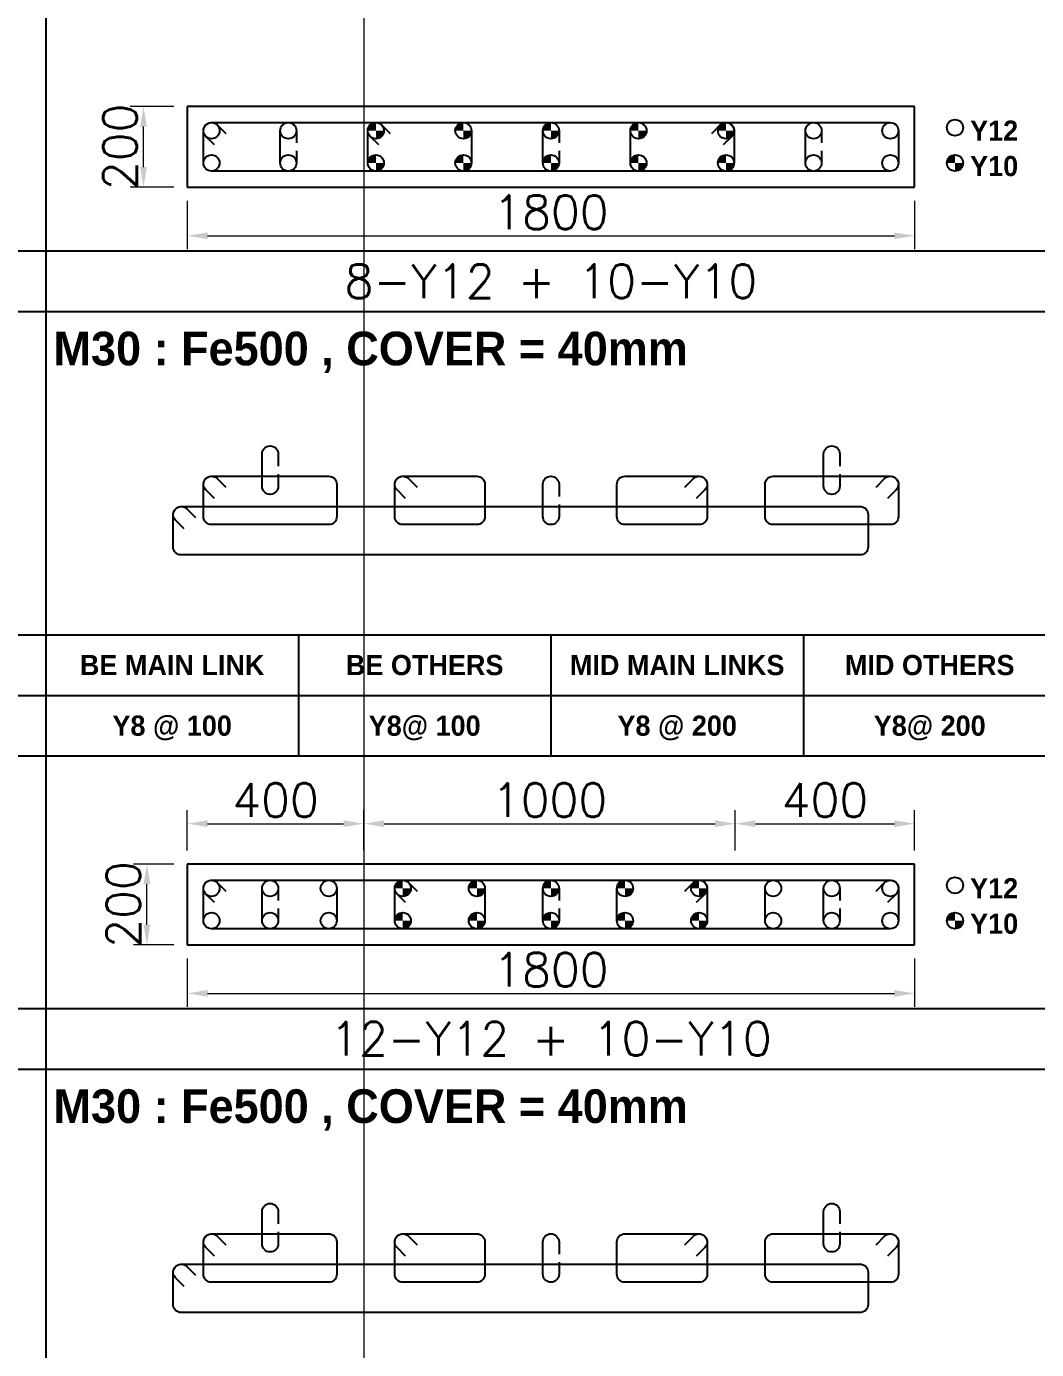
# Model space of a CAD drawing. Header units: millimetres. Extents: x -28707963 to -28231469, y 696001 to 896471.
# Drawn here: x -28298180 to -28290680, y 855714 to 865537 of the extents above; entities that cross this region are included whole.
import ezdxf
from ezdxf.enums import TextEntityAlignment as Align

# ---------------------------------------------------------------- set-up
doc = ezdxf.new("R2010")
doc.units = ezdxf.units.MM
doc.header["$MEASUREMENT"] = 0
doc.header["$PDMODE"] = 34
doc.header["$PDSIZE"] = -8
doc.layers.get('0').update_dxf_attribs({"lineweight": 5})
for name, color, linetype in [('09 COL TEXT-SCH', 2, 'Continuous'), ('14 REINF', 6, 'Continuous'), ('22 TABLE FRAME', 5, 'Continuous'), ('23 STIRRUPS', 5, 'Continuous'), ('TEXT', 4, 'Continuous')]:
    doc.layers.add(name, color=color, linetype=linetype)
doc.layers.add('19 COLUMN', color=1, linetype='Continuous', lineweight=25)
doc.styles.add('adani bold', font='')
doc.styles.add('ROMANS', font='simplex.shx')
doc.styles.get('adani bold').set_extended_font_data('Adani Bold', bold=True)
doc.dimstyles.new('D 50', dxfattribs={"dimscale": 100, "dimtxt": 3, "dimasz": 1.5, "dimexe": 1, "dimexo": 1, "dimgap": 0.5, "dimtad": 1, "dimdec": 0, "dimdsep": 46, "dimtxsty": 'ROMANS', "dimcen": 2.5, "dimclrd": 5, "dimclre": 5, "dimclrt": 4, "dimadec": 0, "dimazin": 0, "dimtfac": 1, "dimtdec": 0, "dimtmove": 0, "dimatfit": 3, "dimfxl": 1, "dimlwd": 0, "dimlwe": 0, "dimarcsym": 0})

# ---------------------------------------------------------------- blocks, each defined once
blk = doc.blocks.new('*D539')
at = {"color": 5, "lineweight": 0, "transparency": 16777216}
for p, q in [((-28296986.1, 858618.4), (-28296986.1, 858258.4)), ((-28291586.1, 858618.4), (-28291586.1, 858258.4)), ((-28296836.1, 858358.4), (-28291736.1, 858358.4))]:
    blk.add_line(p, q, dxfattribs=at)
at = {"color": 5, "transparency": 16777216}
for points in [[(-28296836.1, 858383.4), (-28296836.1, 858333.4), (-28296986.1, 858358.4)], [(-28291736.1, 858333.4), (-28291736.1, 858383.4), (-28291586.1, 858358.4)]]:
    blk.add_solid(points, dxfattribs=at)
at = {"layer": 'Defpoints', "color": 0, "transparency": 16777216}
for p in [(-28296986.1, 858718.4), (-28291586.1, 858718.4), (-28291586.1, 858358.4)]:
    blk.add_point(p, dxfattribs=at)
at = {"color": 4, "transparency": 16777216, "insert": (-28294286.1, 858533.4), "char_height": 250, "attachment_point": 5, "style": 'ROMANS'}
blk.add_mtext('1800', dxfattribs=at)
blk = doc.blocks.new('*D451')
at = {"color": 5, "lineweight": 0, "transparency": 16777216}
for p, q in [((-28297086.1, 859318.4), (-28297386.1, 859318.4)), ((-28297286.1, 858868.4), (-28297286.1, 859168.4)), ((-28297086.1, 858718.4), (-28297386.1, 858718.4))]:
    blk.add_line(p, q, dxfattribs=at)
at = {"color": 5, "transparency": 16777216}
for points in [[(-28297261.1, 859168.4), (-28297311.1, 859168.4), (-28297286.1, 859318.4)], [(-28297311.1, 858868.4), (-28297261.1, 858868.4), (-28297286.1, 858718.4)]]:
    blk.add_solid(points, dxfattribs=at)
at = {"layer": 'Defpoints', "color": 0, "transparency": 16777216}
for p in [(-28297286.1, 859318.4), (-28296986.1, 859318.4), (-28296986.1, 858718.4)]:
    blk.add_point(p, dxfattribs=at)
at = {"color": 4, "transparency": 16777216, "insert": (-28297461.1, 859018.4), "char_height": 250, "attachment_point": 5, "rotation": 90, "style": 'ROMANS'}
blk.add_mtext('200', dxfattribs=at)
blk = doc.blocks.new('*D452')
at = {"color": 5, "lineweight": 0, "transparency": 16777216}
for p, q in [((-28296986.1, 859418.4), (-28296986.1, 859718.4)), ((-28295675.5, 859418.4), (-28295675.5, 859718.4)), ((-28296836.1, 859618.4), (-28295825.5, 859618.4))]:
    blk.add_line(p, q, dxfattribs=at)
at = {"color": 5, "transparency": 16777216}
for points in [[(-28296836.1, 859643.4), (-28296836.1, 859593.4), (-28296986.1, 859618.4)], [(-28295825.5, 859593.4), (-28295825.5, 859643.4), (-28295675.5, 859618.4)]]:
    blk.add_solid(points, dxfattribs=at)
at = {"layer": 'Defpoints', "color": 0, "transparency": 16777216}
for p in [(-28295675.5, 859618.4), (-28296986.1, 859318.4), (-28295675.5, 859318.4)]:
    blk.add_point(p, dxfattribs=at)
at = {"color": 4, "transparency": 16777216, "insert": (-28296330.8, 859793.4), "char_height": 250, "attachment_point": 5, "style": 'ROMANS'}
blk.add_mtext('400', dxfattribs=at)
blk = doc.blocks.new('*D453')
at = {"color": 5, "lineweight": 0, "transparency": 16777216}
for p, q in [((-28295675.5, 859418.4), (-28295675.5, 859718.4)), ((-28292917.6, 859418.4), (-28292917.6, 859718.4)), ((-28295525.5, 859618.4), (-28293067.6, 859618.4))]:
    blk.add_line(p, q, dxfattribs=at)
at = {"color": 5, "transparency": 16777216}
for points in [[(-28295525.5, 859643.4), (-28295525.5, 859593.4), (-28295675.5, 859618.4)], [(-28293067.6, 859593.4), (-28293067.6, 859643.4), (-28292917.6, 859618.4)]]:
    blk.add_solid(points, dxfattribs=at)
at = {"layer": 'Defpoints', "color": 0, "transparency": 16777216}
for p in [(-28292917.6, 859618.4), (-28295675.5, 859318.4), (-28292917.6, 859318.4)]:
    blk.add_point(p, dxfattribs=at)
at = {"color": 4, "transparency": 16777216, "insert": (-28294296.5, 859793.4), "char_height": 250, "attachment_point": 5, "style": 'ROMANS'}
blk.add_mtext('1000', dxfattribs=at)
blk = doc.blocks.new('*D454')
at = {"color": 5, "lineweight": 0, "transparency": 16777216}
for p, q in [((-28292917.6, 859418.4), (-28292917.6, 859718.4)), ((-28291586.1, 859418.4), (-28291586.1, 859718.4)), ((-28292767.6, 859618.4), (-28291736.1, 859618.4))]:
    blk.add_line(p, q, dxfattribs=at)
at = {"color": 5, "transparency": 16777216}
for points in [[(-28292767.6, 859643.4), (-28292767.6, 859593.4), (-28292917.6, 859618.4)], [(-28291736.1, 859593.4), (-28291736.1, 859643.4), (-28291586.1, 859618.4)]]:
    blk.add_solid(points, dxfattribs=at)
at = {"layer": 'Defpoints', "color": 0, "transparency": 16777216}
for p in [(-28291586.1, 859618.4), (-28292917.6, 859318.4), (-28291586.1, 859318.4)]:
    blk.add_point(p, dxfattribs=at)
at = {"color": 4, "transparency": 16777216, "insert": (-28292251.8, 859793.4), "char_height": 250, "attachment_point": 5, "style": 'ROMANS'}
blk.add_mtext('400', dxfattribs=at)
blk = doc.blocks.new('*D835')
at = {"color": 5, "lineweight": 0, "transparency": 16777216}
for p, q in [((-28296986.1, 864243.4), (-28296986.1, 863883.4)), ((-28291586.1, 864243.4), (-28291586.1, 863883.4)), ((-28296836.1, 863983.4), (-28291736.1, 863983.4))]:
    blk.add_line(p, q, dxfattribs=at)
at = {"color": 5, "transparency": 16777216}
for points in [[(-28296836.1, 864008.4), (-28296836.1, 863958.4), (-28296986.1, 863983.4)], [(-28291736.1, 863958.4), (-28291736.1, 864008.4), (-28291586.1, 863983.4)]]:
    blk.add_solid(points, dxfattribs=at)
at = {"layer": 'Defpoints', "color": 0, "transparency": 16777216}
for p in [(-28296986.1, 864343.4), (-28291586.1, 864343.4), (-28291586.1, 863983.4)]:
    blk.add_point(p, dxfattribs=at)
at = {"color": 4, "transparency": 16777216, "insert": (-28294286.1, 864158.4), "char_height": 250, "attachment_point": 5, "style": 'ROMANS'}
blk.add_mtext('1800', dxfattribs=at)
blk = doc.blocks.new('*D858')
at = {"color": 5, "lineweight": 0, "transparency": 16777216}
for p, q in [((-28297086.1, 864943.4), (-28297411.1, 864943.4)), ((-28297311.1, 864493.4), (-28297311.1, 864793.4)), ((-28297086.1, 864343.4), (-28297411.1, 864343.4))]:
    blk.add_line(p, q, dxfattribs=at)
at = {"color": 5, "transparency": 16777216}
for points in [[(-28297286.1, 864793.4), (-28297336.1, 864793.4), (-28297311.1, 864943.4)], [(-28297336.1, 864493.4), (-28297286.1, 864493.4), (-28297311.1, 864343.4)]]:
    blk.add_solid(points, dxfattribs=at)
at = {"layer": 'Defpoints', "color": 0, "transparency": 16777216}
for p in [(-28297311.1, 864943.4), (-28296986.1, 864943.4), (-28296986.1, 864343.4)]:
    blk.add_point(p, dxfattribs=at)
at = {"color": 4, "transparency": 16777216, "insert": (-28297486.1, 864643.4), "char_height": 250, "attachment_point": 5, "rotation": 90, "style": 'ROMANS'}
blk.add_mtext('200', dxfattribs=at)

msp = doc.modelspace()

# ---------------------------------------------------------------- hatches: boundary and pattern name
at = {"layer": '14 REINF'}
h = msp.add_hatch(color=6, dxfattribs=at)
edge = h.paths.add_edge_path(flags=0)
edge.add_line((-28295646.1, 864763.4), (-28295586.1, 864763.4))
edge.add_line((-28295586.1, 864763.4), (-28295586.1, 864823.4))
edge.add_arc((-28295586.1, 864763.4), 60, 90, 180)
edge = h.paths.add_edge_path(flags=0)
edge.add_line((-28295526.1, 864763.4), (-28295586.1, 864763.4))
edge.add_line((-28295586.1, 864763.4), (-28295586.1, 864703.4))
edge.add_arc((-28295586.1, 864763.4), 60, 270, 360)
h = msp.add_hatch(color=6, dxfattribs=at)
edge = h.paths.add_edge_path(flags=0)
edge.add_line((-28294996.1, 864763.4), (-28294936.1, 864763.4))
edge.add_line((-28294936.1, 864763.4), (-28294936.1, 864823.4))
edge.add_arc((-28294936.1, 864763.4), 60, 90, 180)
edge = h.paths.add_edge_path(flags=0)
edge.add_line((-28294876.1, 864763.4), (-28294936.1, 864763.4))
edge.add_line((-28294936.1, 864763.4), (-28294936.1, 864703.4))
edge.add_arc((-28294936.1, 864763.4), 60, 270, 360)
h = msp.add_hatch(color=6, dxfattribs=at)
edge = h.paths.add_edge_path(flags=0)
edge.add_line((-28294346.1, 864763.4), (-28294286.1, 864763.4))
edge.add_line((-28294286.1, 864763.4), (-28294286.1, 864823.4))
edge.add_arc((-28294286.1, 864763.4), 60, 90, 180)
edge = h.paths.add_edge_path(flags=0)
edge.add_line((-28294226.1, 864763.4), (-28294286.1, 864763.4))
edge.add_line((-28294286.1, 864763.4), (-28294286.1, 864703.4))
edge.add_arc((-28294286.1, 864763.4), 60, 270, 360)
h = msp.add_hatch(color=6, dxfattribs=at)
edge = h.paths.add_edge_path(flags=0)
edge.add_line((-28293696.1, 864763.4), (-28293636.1, 864763.4))
edge.add_line((-28293636.1, 864763.4), (-28293636.1, 864823.4))
edge.add_arc((-28293636.1, 864763.4), 60, 90, 180)
edge = h.paths.add_edge_path(flags=0)
edge.add_line((-28293576.1, 864763.4), (-28293636.1, 864763.4))
edge.add_line((-28293636.1, 864763.4), (-28293636.1, 864703.4))
edge.add_arc((-28293636.1, 864763.4), 60, 270, 360)
h = msp.add_hatch(color=6, dxfattribs=at)
edge = h.paths.add_edge_path(flags=0)
edge.add_line((-28293046.1, 864763.4), (-28292986.1, 864763.4))
edge.add_line((-28292986.1, 864763.4), (-28292986.1, 864823.4))
edge.add_arc((-28292986.1, 864763.4), 60, 90, 180)
edge = h.paths.add_edge_path(flags=0)
edge.add_line((-28292926.1, 864763.4), (-28292986.1, 864763.4))
edge.add_line((-28292986.1, 864763.4), (-28292986.1, 864703.4))
edge.add_arc((-28292986.1, 864763.4), 60, 270, 360)
h = msp.add_hatch(color=6, dxfattribs=at)
edge = h.paths.add_edge_path(flags=0)
edge.add_line((-28295646.1, 864523.4), (-28295586.1, 864523.4))
edge.add_line((-28295586.1, 864523.4), (-28295586.1, 864583.4))
edge.add_arc((-28295586.1, 864523.4), 60, 90, 180)
edge = h.paths.add_edge_path(flags=0)
edge.add_line((-28295526.1, 864523.4), (-28295586.1, 864523.4))
edge.add_line((-28295586.1, 864523.4), (-28295586.1, 864463.4))
edge.add_arc((-28295586.1, 864523.4), 60, 270, 360)
h = msp.add_hatch(color=6, dxfattribs=at)
edge = h.paths.add_edge_path(flags=0)
edge.add_line((-28294996.1, 864523.4), (-28294936.1, 864523.4))
edge.add_line((-28294936.1, 864523.4), (-28294936.1, 864583.4))
edge.add_arc((-28294936.1, 864523.4), 60, 90, 180)
edge = h.paths.add_edge_path(flags=0)
edge.add_line((-28294876.1, 864523.4), (-28294936.1, 864523.4))
edge.add_line((-28294936.1, 864523.4), (-28294936.1, 864463.4))
edge.add_arc((-28294936.1, 864523.4), 60, 270, 360)
h = msp.add_hatch(color=6, dxfattribs=at)
edge = h.paths.add_edge_path(flags=0)
edge.add_line((-28294346.1, 864523.4), (-28294286.1, 864523.4))
edge.add_line((-28294286.1, 864523.4), (-28294286.1, 864583.4))
edge.add_arc((-28294286.1, 864523.4), 60, 90, 180)
edge = h.paths.add_edge_path(flags=0)
edge.add_line((-28294226.1, 864523.4), (-28294286.1, 864523.4))
edge.add_line((-28294286.1, 864523.4), (-28294286.1, 864463.4))
edge.add_arc((-28294286.1, 864523.4), 60, 270, 360)
h = msp.add_hatch(color=6, dxfattribs=at)
edge = h.paths.add_edge_path(flags=0)
edge.add_line((-28293696.1, 864523.4), (-28293636.1, 864523.4))
edge.add_line((-28293636.1, 864523.4), (-28293636.1, 864583.4))
edge.add_arc((-28293636.1, 864523.4), 60, 90, 180)
edge = h.paths.add_edge_path(flags=0)
edge.add_line((-28293576.1, 864523.4), (-28293636.1, 864523.4))
edge.add_line((-28293636.1, 864523.4), (-28293636.1, 864463.4))
edge.add_arc((-28293636.1, 864523.4), 60, 270, 360)
h = msp.add_hatch(color=6, dxfattribs=at)
edge = h.paths.add_edge_path(flags=0)
edge.add_line((-28293046.1, 864523.4), (-28292986.1, 864523.4))
edge.add_line((-28292986.1, 864523.4), (-28292986.1, 864583.4))
edge.add_arc((-28292986.1, 864523.4), 60, 90, 180)
edge = h.paths.add_edge_path(flags=0)
edge.add_line((-28292926.1, 864523.4), (-28292986.1, 864523.4))
edge.add_line((-28292986.1, 864523.4), (-28292986.1, 864463.4))
edge.add_arc((-28292986.1, 864523.4), 60, 270, 360)
h = msp.add_hatch(color=6, dxfattribs=at)
edge = h.paths.add_edge_path(flags=0)
edge.add_line((-28291346.1, 864523.4), (-28291286.1, 864523.4))
edge.add_line((-28291286.1, 864523.4), (-28291286.1, 864583.4))
edge.add_arc((-28291286.1, 864523.4), 60, 90, 180)
edge = h.paths.add_edge_path(flags=0)
edge.add_line((-28291226.1, 864523.4), (-28291286.1, 864523.4))
edge.add_line((-28291286.1, 864523.4), (-28291286.1, 864463.4))
edge.add_arc((-28291286.1, 864523.4), 60, 270, 360)
h = msp.add_hatch(color=6, dxfattribs=at)
edge = h.paths.add_edge_path(flags=0)
edge.add_line((-28295446.1, 859138.4), (-28295386.1, 859138.4))
edge.add_line((-28295386.1, 859138.4), (-28295386.1, 859198.4))
edge.add_arc((-28295386.1, 859138.4), 60, 90, 180)
edge = h.paths.add_edge_path(flags=0)
edge.add_line((-28295326.1, 859138.4), (-28295386.1, 859138.4))
edge.add_line((-28295386.1, 859138.4), (-28295386.1, 859078.4))
edge.add_arc((-28295386.1, 859138.4), 60, 270, 360)
h = msp.add_hatch(color=6, dxfattribs=at)
edge = h.paths.add_edge_path(flags=0)
edge.add_line((-28294896.1, 859138.4), (-28294836.1, 859138.4))
edge.add_line((-28294836.1, 859138.4), (-28294836.1, 859198.4))
edge.add_arc((-28294836.1, 859138.4), 60, 90, 180)
edge = h.paths.add_edge_path(flags=0)
edge.add_line((-28294776.1, 859138.4), (-28294836.1, 859138.4))
edge.add_line((-28294836.1, 859138.4), (-28294836.1, 859078.4))
edge.add_arc((-28294836.1, 859138.4), 60, 270, 360)
h = msp.add_hatch(color=6, dxfattribs=at)
edge = h.paths.add_edge_path(flags=0)
edge.add_line((-28294346.1, 859138.4), (-28294286.1, 859138.4))
edge.add_line((-28294286.1, 859138.4), (-28294286.1, 859198.4))
edge.add_arc((-28294286.1, 859138.4), 60, 90, 180)
edge = h.paths.add_edge_path(flags=0)
edge.add_line((-28294226.1, 859138.4), (-28294286.1, 859138.4))
edge.add_line((-28294286.1, 859138.4), (-28294286.1, 859078.4))
edge.add_arc((-28294286.1, 859138.4), 60, 270, 360)
h = msp.add_hatch(color=6, dxfattribs=at)
edge = h.paths.add_edge_path(flags=0)
edge.add_line((-28293796.1, 859138.4), (-28293736.1, 859138.4))
edge.add_line((-28293736.1, 859138.4), (-28293736.1, 859198.4))
edge.add_arc((-28293736.1, 859138.4), 60, 90, 180)
edge = h.paths.add_edge_path(flags=0)
edge.add_line((-28293676.1, 859138.4), (-28293736.1, 859138.4))
edge.add_line((-28293736.1, 859138.4), (-28293736.1, 859078.4))
edge.add_arc((-28293736.1, 859138.4), 60, 270, 360)
h = msp.add_hatch(color=6, dxfattribs=at)
edge = h.paths.add_edge_path(flags=0)
edge.add_line((-28293246.1, 859138.4), (-28293186.1, 859138.4))
edge.add_line((-28293186.1, 859138.4), (-28293186.1, 859198.4))
edge.add_arc((-28293186.1, 859138.4), 60, 90, 180)
edge = h.paths.add_edge_path(flags=0)
edge.add_line((-28293126.1, 859138.4), (-28293186.1, 859138.4))
edge.add_line((-28293186.1, 859138.4), (-28293186.1, 859078.4))
edge.add_arc((-28293186.1, 859138.4), 60, 270, 360)
h = msp.add_hatch(color=6, dxfattribs=at)
edge = h.paths.add_edge_path(flags=0)
edge.add_line((-28295446.1, 858898.4), (-28295386.1, 858898.4))
edge.add_line((-28295386.1, 858898.4), (-28295386.1, 858958.4))
edge.add_arc((-28295386.1, 858898.4), 60, 90, 180)
edge = h.paths.add_edge_path(flags=0)
edge.add_line((-28295326.1, 858898.4), (-28295386.1, 858898.4))
edge.add_line((-28295386.1, 858898.4), (-28295386.1, 858838.4))
edge.add_arc((-28295386.1, 858898.4), 60, 270, 360)
h = msp.add_hatch(color=6, dxfattribs=at)
edge = h.paths.add_edge_path(flags=0)
edge.add_line((-28294896.1, 858898.4), (-28294836.1, 858898.4))
edge.add_line((-28294836.1, 858898.4), (-28294836.1, 858958.4))
edge.add_arc((-28294836.1, 858898.4), 60, 90, 180)
edge = h.paths.add_edge_path(flags=0)
edge.add_line((-28294776.1, 858898.4), (-28294836.1, 858898.4))
edge.add_line((-28294836.1, 858898.4), (-28294836.1, 858838.4))
edge.add_arc((-28294836.1, 858898.4), 60, 270, 360)
h = msp.add_hatch(color=6, dxfattribs=at)
edge = h.paths.add_edge_path(flags=0)
edge.add_line((-28294346.1, 858898.4), (-28294286.1, 858898.4))
edge.add_line((-28294286.1, 858898.4), (-28294286.1, 858958.4))
edge.add_arc((-28294286.1, 858898.4), 60, 90, 180)
edge = h.paths.add_edge_path(flags=0)
edge.add_line((-28294226.1, 858898.4), (-28294286.1, 858898.4))
edge.add_line((-28294286.1, 858898.4), (-28294286.1, 858838.4))
edge.add_arc((-28294286.1, 858898.4), 60, 270, 360)
h = msp.add_hatch(color=6, dxfattribs=at)
edge = h.paths.add_edge_path(flags=0)
edge.add_line((-28293796.1, 858898.4), (-28293736.1, 858898.4))
edge.add_line((-28293736.1, 858898.4), (-28293736.1, 858958.4))
edge.add_arc((-28293736.1, 858898.4), 60, 90, 180)
edge = h.paths.add_edge_path(flags=0)
edge.add_line((-28293676.1, 858898.4), (-28293736.1, 858898.4))
edge.add_line((-28293736.1, 858898.4), (-28293736.1, 858838.4))
edge.add_arc((-28293736.1, 858898.4), 60, 270, 360)
h = msp.add_hatch(color=6, dxfattribs=at)
edge = h.paths.add_edge_path(flags=0)
edge.add_line((-28293246.1, 858898.4), (-28293186.1, 858898.4))
edge.add_line((-28293186.1, 858898.4), (-28293186.1, 858958.4))
edge.add_arc((-28293186.1, 858898.4), 60, 90, 180)
edge = h.paths.add_edge_path(flags=0)
edge.add_line((-28293126.1, 858898.4), (-28293186.1, 858898.4))
edge.add_line((-28293186.1, 858898.4), (-28293186.1, 858838.4))
edge.add_arc((-28293186.1, 858898.4), 60, 270, 360)
h = msp.add_hatch(color=6, dxfattribs=at)
edge = h.paths.add_edge_path(flags=0)
edge.add_line((-28291346.1, 858898.4), (-28291286.1, 858898.4))
edge.add_line((-28291286.1, 858898.4), (-28291286.1, 858958.4))
edge.add_arc((-28291286.1, 858898.4), 60, 90, 180)
edge = h.paths.add_edge_path(flags=0)
edge.add_line((-28291226.1, 858898.4), (-28291286.1, 858898.4))
edge.add_line((-28291286.1, 858898.4), (-28291286.1, 858838.4))
edge.add_arc((-28291286.1, 858898.4), 60, 270, 360)

# ---------------------------------------------------------------- linework, layer by layer
msp.add_line((-28295675.5, 896471.2), (-28295675.5, 817472.8))
at = {"layer": '14 REINF', "color": 6}
for centre in [(-28291286.1, 864785.9), (-28296806.1, 864763.4), (-28296236.1, 864763.4), (-28295586.1, 864763.4), (-28294936.1, 864763.4), (-28294286.1, 864763.4), (-28293636.1, 864763.4), (-28292986.1, 864763.4), (-28292336.1, 864763.4), (-28291766.1, 864763.4), (-28296806.1, 864523.4), (-28296236.1, 864523.4), (-28295586.1, 864523.4), (-28294936.1, 864523.4), (-28294286.1, 864523.4), (-28293636.1, 864523.4), (-28292986.1, 864523.4), (-28292336.1, 864523.4), (-28291766.1, 864523.4), (-28291286.1, 864523.4), (-28296806.1, 859138.4), (-28296371.1, 859138.4), (-28295936.1, 859138.4), (-28295386.1, 859138.4), (-28294836.1, 859138.4), (-28294286.1, 859138.4), (-28293736.1, 859138.4), (-28293186.1, 859138.4), (-28292636.1, 859138.4), (-28292201.1, 859138.4), (-28291766.1, 859138.4), (-28291286.1, 859160.9), (-28296806.1, 858898.4), (-28296371.1, 858898.4), (-28295936.1, 858898.4), (-28295386.1, 858898.4), (-28294836.1, 858898.4), (-28294286.1, 858898.4), (-28293736.1, 858898.4), (-28293186.1, 858898.4), (-28292636.1, 858898.4), (-28292201.1, 858898.4), (-28291766.1, 858898.4), (-28291286.1, 858898.4)]:
    msp.add_circle(centre, 60, dxfattribs=at)
at = {"layer": '19 COLUMN', "color": 4}
for points in [[(-28291586.1, 864943.4), (-28296986.1, 864943.4)], [(-28296986.1, 864943.4), (-28296986.1, 864343.4)], [(-28291586.1, 864343.4), (-28291586.1, 864943.4)], [(-28296986.1, 864343.4), (-28291586.1, 864343.4)], [(-28291586.1, 859318.4), (-28296986.1, 859318.4)], [(-28296986.1, 859318.4), (-28296986.1, 858718.4)], [(-28291586.1, 858718.4), (-28291586.1, 859318.4)], [(-28296986.1, 858718.4), (-28291586.1, 858718.4)]]:
    msp.add_lwpolyline(points, dxfattribs=at)
at = {"layer": '22 TABLE FRAME', "color": 5, "linetype": 'Continuous'}
for p, q in [((-28298036.1, 886726.1), (-28298036.1, 863421.2)), ((-28330286.1, 863871.2), (-28275536.1, 863871.2)), ((-28334786.1, 863421.2), (-28245536.1, 863421.2)), ((-28298036.1, 863421.2), (-28298036.1, 788796.2)), ((-28330286.1, 861021.2), (-28245536.1, 861021.2)), ((-28296161.1, 861021.2), (-28296161.1, 860121.2)), ((-28294286.1, 861021.2), (-28294286.1, 860121.2)), ((-28292411.1, 861021.2), (-28292411.1, 860121.2)), ((-28330286.1, 860571.2), (-28245536.1, 860571.2)), ((-28330286.1, 860121.2), (-28245536.1, 860121.2)), ((-28330286.1, 858246.2), (-28245536.1, 858246.2)), ((-28334786.1, 857796.2), (-28245536.1, 857796.2))]:
    msp.add_line(p, q, dxfattribs=at)
at = {"layer": '23 STIRRUPS', "color": 5}
for points in [[(-28296784.9, 864657.3), (-28296848.5, 864720.9, -0.668178), (-28296806.1, 864823.4), (-28291766.1, 864823.4, -0.414214), (-28291706.1, 864763.4), (-28291706.1, 864523.4, -0.414214), (-28291766.1, 864463.4), (-28296806.1, 864463.4, -0.414214), (-28296866.1, 864523.4), (-28296866.1, 864763.4, -0.668179), (-28296763.7, 864805.8), (-28296700, 864742.1)], [(-28296176.1, 864613.4), (-28296176.1, 864523.4, -1), (-28296296.1, 864523.4), (-28296296.1, 864763.4, -1), (-28296176.1, 864763.4), (-28296176.1, 864673.4)], [(-28295564.9, 864657.3), (-28295628.5, 864720.9, -0.668042), (-28295586.1, 864823.4), (-28294936.1, 864823.4, -0.414104), (-28294876.1, 864763.4), (-28294876.1, 864523.4, -0.414104), (-28294936.1, 864463.4), (-28295586.1, 864463.4, -0.414104), (-28295646.1, 864523.4), (-28295646.1, 864763.4, -0.668179), (-28295543.6, 864805.8), (-28295480, 864742.1)], [(-28294226.1, 864613.4), (-28294226.1, 864523.4, -1), (-28294346.1, 864523.4), (-28294346.1, 864763.4, -1), (-28294226.1, 864763.4), (-28294226.1, 864673.4)], [(-28293092.2, 864742.1), (-28293028.6, 864805.8, -0.668179), (-28292926.1, 864763.4), (-28292926.1, 864523.4, -0.414104), (-28292986.1, 864463.4), (-28293636.1, 864463.4, -0.414104), (-28293696.1, 864523.4), (-28293696.1, 864763.4, -0.414104), (-28293636.1, 864823.4), (-28292986.1, 864823.4, -0.668042), (-28292943.7, 864720.9), (-28293007.3, 864657.3)], [(-28292276.1, 864613.4), (-28292276.1, 864523.4, -1), (-28292396.1, 864523.4), (-28292396.1, 864763.4, -1), (-28292276.1, 864763.4), (-28292276.1, 864673.4)], [(-28296311.1, 862213.4), (-28296311.1, 862123.4, -1), (-28296431.1, 862123.4), (-28296431.1, 862363.4, -1), (-28296311.1, 862363.4), (-28296311.1, 862273.4)], [(-28292141.1, 862213.4), (-28292141.1, 862123.4, -1), (-28292261.1, 862123.4), (-28292261.1, 862363.4, -1), (-28292141.1, 862363.4), (-28292141.1, 862273.4)], [(-28296784.9, 862032.3), (-28296848.5, 862095.9, -0.668178), (-28296806.1, 862198.4), (-28295936.1, 862198.4, -0.414214), (-28295876.1, 862138.4), (-28295876.1, 861898.4, -0.414214), (-28295936.1, 861838.4), (-28296806.1, 861838.4, -0.414214), (-28296866.1, 861898.4), (-28296866.1, 862138.4, -0.668179), (-28296763.7, 862180.8), (-28296700, 862117.1)], [(-28295364.9, 862032.3), (-28295428.6, 862095.9, -0.668314), (-28295386.1, 862198.4), (-28294836.1, 862198.4, -0.414323), (-28294776.1, 862138.4), (-28294776.1, 861898.4, -0.414323), (-28294836.1, 861838.4), (-28295386.1, 861838.4, -0.414323), (-28295446.1, 861898.4), (-28295446.1, 862138.4, -0.668179), (-28295343.7, 862180.8), (-28295280.1, 862117.1)], [(-28294226.1, 861988.4), (-28294226.1, 861898.4, -1), (-28294346.1, 861898.4), (-28294346.1, 862138.4, -1), (-28294226.1, 862138.4), (-28294226.1, 862048.4)], [(-28293292.1, 862117.1), (-28293228.5, 862180.8, -0.668179), (-28293126.1, 862138.4), (-28293126.1, 861898.4, -0.414323), (-28293186.1, 861838.4), (-28293736.1, 861838.4, -0.414323), (-28293796.1, 861898.4), (-28293796.1, 862138.4, -0.414323), (-28293736.1, 862198.4), (-28293186.1, 862198.4, -0.668314), (-28293143.6, 862095.9), (-28293207.3, 862032.3)], [(-28291872.2, 862117.1), (-28291808.5, 862180.8, -0.668179), (-28291706.1, 862138.4), (-28291706.1, 861898.4, -0.414214), (-28291766.1, 861838.4), (-28292636.1, 861838.4, -0.414214), (-28292696.1, 861898.4), (-28292696.1, 862138.4, -0.414214), (-28292636.1, 862198.4), (-28291766.1, 862198.4, -0.668178), (-28291723.7, 862095.9), (-28291787.3, 862032.3)], [(-28297009.9, 861807.3), (-28297073.5, 861870.9, -0.668178), (-28297031.1, 861973.4), (-28291991.1, 861973.4, -0.414214), (-28291931.1, 861913.4), (-28291931.1, 861673.4, -0.414214), (-28291991.1, 861613.4), (-28297031.1, 861613.4, -0.414214), (-28297091.1, 861673.4), (-28297091.1, 861913.4, -0.668179), (-28296988.7, 861955.8), (-28296925, 861892.1)], [(-28296784.9, 859032.3), (-28296848.5, 859095.9, -0.668178), (-28296806.1, 859198.4), (-28291766.1, 859198.4, -0.414214), (-28291706.1, 859138.4), (-28291706.1, 858898.4, -0.414214), (-28291766.1, 858838.4), (-28296806.1, 858838.4, -0.414214), (-28296866.1, 858898.4), (-28296866.1, 859138.4, -0.668179), (-28296763.7, 859180.8), (-28296700, 859117.1)], [(-28296784.9, 859032.3), (-28296848.5, 859095.9, -0.668178), (-28296806.1, 859198.4), (-28295936.1, 859198.4, -0.414214), (-28295876.1, 859138.4), (-28295876.1, 858898.4, -0.414214), (-28295936.1, 858838.4), (-28296806.1, 858838.4, -0.414214), (-28296866.1, 858898.4), (-28296866.1, 859138.4, -0.668179), (-28296763.7, 859180.8), (-28296700, 859117.1)], [(-28296311.1, 858988.4), (-28296311.1, 858898.4, -1), (-28296431.1, 858898.4), (-28296431.1, 859138.4, -1), (-28296311.1, 859138.4), (-28296311.1, 859048.4)], [(-28295364.9, 859032.3), (-28295428.6, 859095.9, -0.668314), (-28295386.1, 859198.4), (-28294836.1, 859198.4, -0.414323), (-28294776.1, 859138.4), (-28294776.1, 858898.4, -0.414323), (-28294836.1, 858838.4), (-28295386.1, 858838.4, -0.414323), (-28295446.1, 858898.4), (-28295446.1, 859138.4, -0.668179), (-28295343.7, 859180.8), (-28295280.1, 859117.1)], [(-28294226.1, 858988.4), (-28294226.1, 858898.4, -1), (-28294346.1, 858898.4), (-28294346.1, 859138.4, -1), (-28294226.1, 859138.4), (-28294226.1, 859048.4)], [(-28293292.1, 859117.1), (-28293228.5, 859180.8, -0.668179), (-28293126.1, 859138.4), (-28293126.1, 858898.4, -0.414323), (-28293186.1, 858838.4), (-28293736.1, 858838.4, -0.414323), (-28293796.1, 858898.4), (-28293796.1, 859138.4, -0.414323), (-28293736.1, 859198.4), (-28293186.1, 859198.4, -0.668314), (-28293143.6, 859095.9), (-28293207.3, 859032.3)], [(-28291872.2, 859117.1), (-28291808.5, 859180.8, -0.668179), (-28291706.1, 859138.4), (-28291706.1, 858898.4, -0.414214), (-28291766.1, 858838.4), (-28292636.1, 858838.4, -0.414214), (-28292696.1, 858898.4), (-28292696.1, 859138.4, -0.414214), (-28292636.1, 859198.4), (-28291766.1, 859198.4, -0.668178), (-28291723.7, 859095.9), (-28291787.3, 859032.3)], [(-28292141.1, 858988.4), (-28292141.1, 858898.4, -1), (-28292261.1, 858898.4), (-28292261.1, 859138.4, -1), (-28292141.1, 859138.4), (-28292141.1, 859048.4)], [(-28296311.1, 856588.4), (-28296311.1, 856498.4, -1), (-28296431.1, 856498.4), (-28296431.1, 856738.4, -1), (-28296311.1, 856738.4), (-28296311.1, 856648.4)], [(-28292141.1, 856588.4), (-28292141.1, 856498.4, -1), (-28292261.1, 856498.4), (-28292261.1, 856738.4, -1), (-28292141.1, 856738.4), (-28292141.1, 856648.4)], [(-28296784.9, 856407.3), (-28296848.5, 856470.9, -0.668178), (-28296806.1, 856573.4), (-28295936.1, 856573.4, -0.414214), (-28295876.1, 856513.4), (-28295876.1, 856273.4, -0.414214), (-28295936.1, 856213.4), (-28296806.1, 856213.4, -0.414214), (-28296866.1, 856273.4), (-28296866.1, 856513.4, -0.668179), (-28296763.7, 856555.8), (-28296700, 856492.1)], [(-28295364.9, 856407.3), (-28295428.6, 856470.9, -0.668314), (-28295386.1, 856573.4), (-28294836.1, 856573.4, -0.414323), (-28294776.1, 856513.4), (-28294776.1, 856273.4, -0.414323), (-28294836.1, 856213.4), (-28295386.1, 856213.4, -0.414323), (-28295446.1, 856273.4), (-28295446.1, 856513.4, -0.668179), (-28295343.7, 856555.8), (-28295280.1, 856492.1)], [(-28294226.1, 856363.4), (-28294226.1, 856273.4, -1), (-28294346.1, 856273.4), (-28294346.1, 856513.4, -1), (-28294226.1, 856513.4), (-28294226.1, 856423.4)], [(-28293292.1, 856492.1), (-28293228.5, 856555.8, -0.668179), (-28293126.1, 856513.4), (-28293126.1, 856273.4, -0.414323), (-28293186.1, 856213.4), (-28293736.1, 856213.4, -0.414323), (-28293796.1, 856273.4), (-28293796.1, 856513.4, -0.414323), (-28293736.1, 856573.4), (-28293186.1, 856573.4, -0.668314), (-28293143.6, 856470.9), (-28293207.3, 856407.3)], [(-28291872.2, 856492.1), (-28291808.5, 856555.8, -0.668179), (-28291706.1, 856513.4), (-28291706.1, 856273.4, -0.414214), (-28291766.1, 856213.4), (-28292636.1, 856213.4, -0.414214), (-28292696.1, 856273.4), (-28292696.1, 856513.4, -0.414214), (-28292636.1, 856573.4), (-28291766.1, 856573.4, -0.668178), (-28291723.7, 856470.9), (-28291787.3, 856407.3)], [(-28297009.9, 856182.3), (-28297073.5, 856245.9, -0.668178), (-28297031.1, 856348.4), (-28291991.1, 856348.4, -0.414214), (-28291931.1, 856288.4), (-28291931.1, 856048.4, -0.414214), (-28291991.1, 855988.4), (-28297031.1, 855988.4, -0.414214), (-28297091.1, 856048.4), (-28297091.1, 856288.4, -0.668179), (-28296988.7, 856330.8), (-28296925, 856267.1)]]:
    msp.add_lwpolyline(points, format="xyb", dxfattribs=at)

# ---------------------------------------------------------------- texts
at = {"layer": '09 COL TEXT-SCH', "color": 3, "linetype": 'Continuous', "style": 'ROMANS'}
for s, p in [('8-Y12 + 10-Y10', (-28294286.1, 863646.2)), ('12-Y12 + 10-Y10', (-28294286.1, 858021.2))]:
    msp.add_text(s, height=250, dxfattribs=at).set_placement(p, align=Align.MIDDLE_CENTER)
at = {"layer": 'TEXT', "style": 'adani bold'}
for s, p in [('Y12', (-28291173.6, 864763.7)), ('Y10', (-28291173.6, 864501.2)), ('Y12', (-28291173.6, 859138.7)), ('Y10', (-28291173.6, 858876.2))]:
    msp.add_text(s, height=150, dxfattribs=at).set_placement(p, align=Align.MIDDLE_LEFT)
at = {"layer": 'TEXT', "lineweight": 40, "style": 'adani bold'}
for p in [(-28297979.8, 863021.2), (-28297979.8, 857396.2)]:
    msp.add_text('M30 : Fe500 , COVER = 40mm', height=250, dxfattribs=at).set_placement(p)
at = {"layer": 'TEXT', "style": 'adani bold'}
for s, p in [('BE MAIN LINK', (-28297098.6, 860796.2)), ('BE OTHERS', (-28295223.6, 860796.2)), ('MID MAIN LINKS', (-28293348.6, 860796.2)), ('MID OTHERS', (-28291473.6, 860796.2)), ('Y8 @ 100', (-28297098.6, 860346.2)), ('Y8@ 100', (-28295223.6, 860346.2)), ('Y8 @ 200', (-28293348.6, 860346.2)), ('Y8@ 200', (-28291473.6, 860346.2))]:
    msp.add_text(s, height=150, dxfattribs=at).set_placement(p, align=Align.MIDDLE_CENTER)

# ---------------------------------------------------------------- dimensions: what is measured, and where the dimension line sits
for base, p1, p2, override, picture, middle in [((-28297311.1, 864943.4), (-28296986.1, 864343.4), (-28296986.1, 864943.4), {"dimtxt": 2.5, "dimtxsty": 'ROMANS'}, '*D858', (-28297311.1, 864643.4)), ((-28297286.1, 859318.4), (-28296986.1, 858718.4), (-28296986.1, 859318.4), {"dimtxt": 2.5}, '*D451', (-28297286.1, 859018.4))]:
    dim = msp.add_linear_dim(base=base, p1=p1, p2=p2, angle=90, text='200', dimstyle='D 50', override=override)
    dim.commit()
    dim.dimension.update_dxf_attribs({"geometry": picture, "text_midpoint": middle, "dimtype": 161})
for p1, p2, distance, text, override, picture, middle in [((-28296986.1, 864343.4), (-28291586.1, 864343.4), -360, '1800', {"dimtxt": 2.5}, '*D835', (-28294286.1, 864158.4)), ((-28296986.1, 859318.4), (-28295675.5, 859318.4), 300, '400', {"dimtxt": 2.5, "dimtxsty": 'ROMANS'}, '*D452', (-28296330.8, 859793.4)), ((-28295675.5, 859318.4), (-28292917.6, 859318.4), 300, '1000', {"dimtxt": 2.5, "dimtxsty": 'ROMANS'}, '*D453', (-28294296.5, 859793.4)), ((-28292917.6, 859318.4), (-28291586.1, 859318.4), 300, '400', {"dimtxt": 2.5, "dimtxsty": 'ROMANS'}, '*D454', (-28292251.8, 859793.4)), ((-28296986.1, 858718.4), (-28291586.1, 858718.4), -360, '1800', {"dimtxt": 2.5}, '*D539', (-28294286.1, 858533.4))]:
    dim = msp.add_aligned_dim(p1=p1, p2=p2, distance=distance, text=text, dimstyle='D 50', override=override)
    dim.commit()
    dim.dimension.update_dxf_attribs({"geometry": picture, "text_midpoint": middle})

doc.saveas('drawing.dxf')
